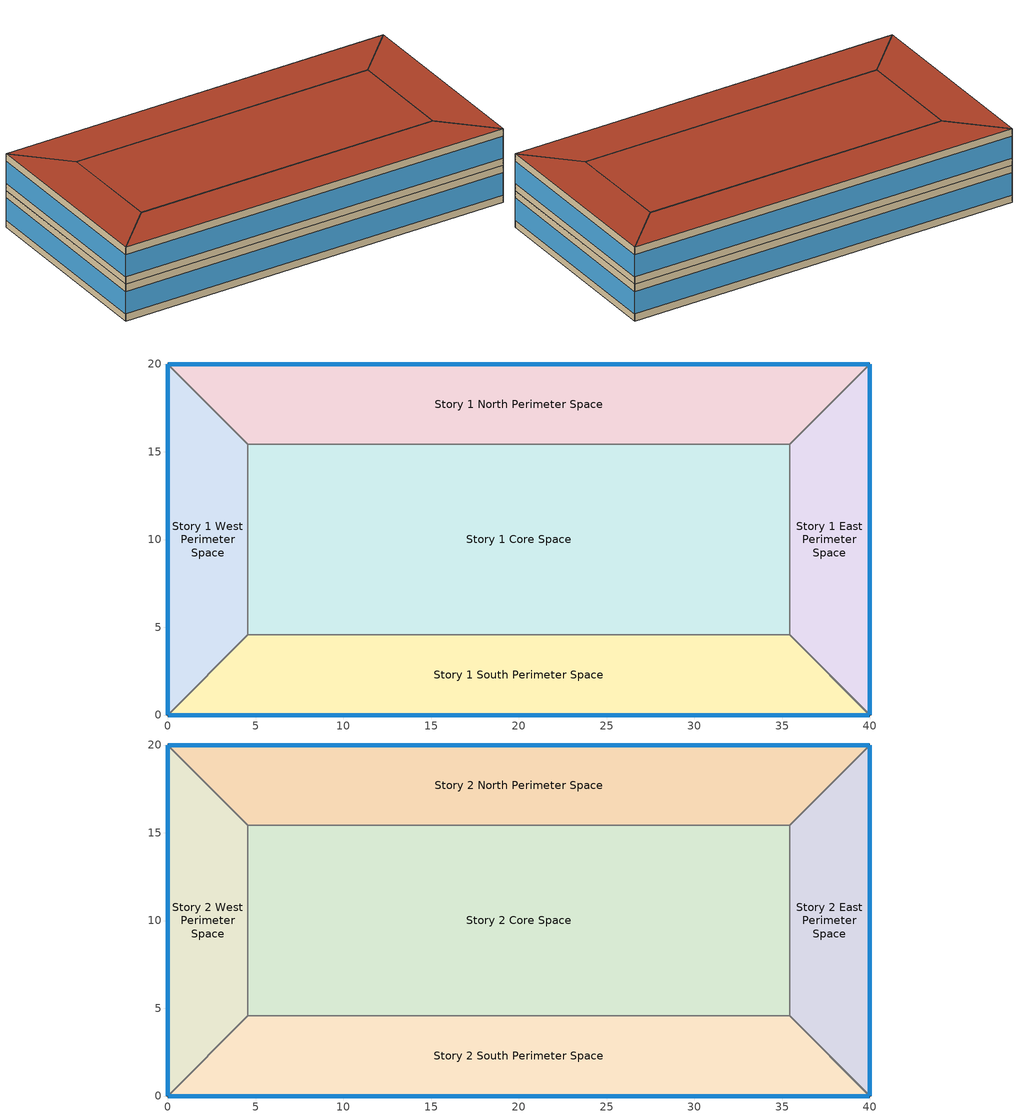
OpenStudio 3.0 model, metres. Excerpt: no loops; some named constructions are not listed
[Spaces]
Story 1 West Perimeter Space
 floor ground (Construction Internal Source 6): 0,20 4.57,15.43 4.57,4.57 0,0 z0
 wall outside: 0,20 0,0 z0:3.8
 wall to Story 1 North Perimeter Space: 4.57,15.43 0,20 z0:3.8
 wall to Story 1 Core Space: 4.57,4.57 4.57,15.43 z0:3.8
 wall to Story 1 South Perimeter Space: 0,0 4.57,4.57 z0:3.8
 window: 0,19.97 0,0.03 z0.76:3.05
Story 1 North Perimeter Space
 floor ground (Construction Internal Source 10): 40,20 35.43,15.43 4.57,15.43 0,20 z0
 wall outside: 40,20 0,20 z0:3.8
 wall to Story 1 East Perimeter Space: 35.43,15.43 40,20 z0:3.8
 wall to Story 1 Core Space: 4.57,15.43 35.43,15.43 z0:3.8
 window: 39.97,20 0.03,20 z0.76:3.04
Story 1 East Perimeter Space
 floor ground (Construction Internal Source 1): 40,20 40,0 35.43,4.57 35.43,15.43 z0
 wall outside: 40,0 40,20 z0:3.8
 wall to Story 1 South Perimeter Space: 35.43,4.57 40,0 z0:3.8
 wall to Story 1 Core Space: 35.43,15.43 35.43,4.57 z0:3.8
 window: 40,0.03 40,19.97 z0.76:3.05
Story 1 South Perimeter Space
 floor ground (Construction Internal Source 3): 35.43,4.57 40,0 0,0 4.57,4.57 z0
 wall outside: 0,0 40,0 z0:3.8
 wall to Story 1 Core Space: 35.43,4.57 4.57,4.57 z0:3.8
 window: 0.03,0 39.97,0 z0.76:3.04
Story 1 Core Space
 floor ground (Construction Internal Source 5): 35.43,15.43 35.43,4.57 4.57,4.57 4.57,15.43 z0
Story 2 West Perimeter Space
 floor to Story 1 West Perimeter Space (Construction Internal Source 7): 0,20 4.57,15.43 4.57,4.57 0,0 z3.8
 wall outside: 0,20 0,0 z3.8:7.6
 wall to Story 2 North Perimeter Space: 4.57,15.43 0,20 z3.8:7.6
 wall to Story 2 Core Space: 4.57,4.57 4.57,15.43 z3.8:7.6
 wall to Story 2 South Perimeter Space: 0,0 4.57,4.57 z3.8:7.6
 window: 0,19.97 0,0.03 z4.56:6.85
 roof outside: 0,0 4.57,4.57 4.57,15.43 0,20 z7.6
Story 2 North Perimeter Space
 floor to Story 1 North Perimeter Space (Construction Internal Source 2): 40,20 35.43,15.43 4.57,15.43 0,20 z3.8
 wall outside: 40,20 0,20 z3.8:7.6
 wall to Story 2 East Perimeter Space: 35.43,15.43 40,20 z3.8:7.6
 wall to Story 2 Core Space: 4.57,15.43 35.43,15.43 z3.8:7.6
 window: 39.97,20 0.03,20 z4.56:6.84
 roof outside: 35.43,15.43 40,20 0,20 4.57,15.43 z7.6
Story 2 East Perimeter Space
 floor to Story 1 East Perimeter Space (Construction Internal Source 8): 40,20 40,0 35.43,4.57 35.43,15.43 z3.8
 wall outside: 40,0 40,20 z3.8:7.6
 wall to Story 2 South Perimeter Space: 35.43,4.57 40,0 z3.8:7.6
 wall to Story 2 Core Space: 35.43,15.43 35.43,4.57 z3.8:7.6
 window: 40,0.03 40,19.97 z4.56:6.85
 roof outside: 40,0 40,20 35.43,15.43 35.43,4.57 z7.6
Story 2 South Perimeter Space
 floor to Story 1 South Perimeter Space (Construction Internal Source 9): 35.43,4.57 40,0 0,0 4.57,4.57 z3.8
 wall outside: 0,0 40,0 z3.8:7.6
 wall to Story 2 Core Space: 35.43,4.57 4.57,4.57 z3.8:7.6
 window: 0.03,0 39.97,0 z4.56:6.84
 roof outside: 40,0 35.43,4.57 4.57,4.57 0,0 z7.6
Story 2 Core Space
 floor to Story 1 Core Space (Construction Internal Source 4): 35.43,15.43 35.43,4.57 4.57,4.57 4.57,15.43 z3.8
 roof outside: 35.43,4.57 35.43,15.43 4.57,15.43 4.57,4.57 z7.6
[SizingPeriod:DesignDay] Barometric Pressure {Pa}=98792; Sky Clearness=0; Rain Indicator=0; Snow Indicator=0; Day of Month=21; Daylight Saving Time Indicator=0; Dry-Bulb Temperature Range Modifier Type=DefaultMultipliers
Name | Maximum Dry-Bulb Temperature {C} | Daily Dry-Bulb Temperature Range {deltaC} | Humidity Indicating Conditions at Maximum Dry-Bulb | Wind Speed {m/s} | Wind Direction {deg} | Month | Day Type | Humidity Indicating Type | Solar Model Indicator | ASHRAE Taub | ASHRAE Taud
Austin Mueller Municipal Ap Ann Clg .4% Condns DB=>MWB | 37.6 | 12.5 | 23.9 | 3.7 | 190 | 8 | SummerDesignDay | Wetbulb | ASHRAETau | 0.457 | 2.114
Austin Mueller Municipal Ap Ann Clg .4% Condns DP=>MDB | 27.6 | 12.5 | 24.9 | 3.7 | 190 | 8 | SummerDesignDay | Dewpoint | ASHRAETau | 0.457 | 2.114
Austin Mueller Municipal Ap Ann Htg 99.6% Condns DB | -3.8 | 0 | -3.8 | 3.2 | 10 | 1 | WinterDesignDay | Wetbulb | ASHRAEClearSky
[Schedule:Ruleset]
Name | Default Day Schedule | Summer Design Day Schedule | Winter Design Day Schedule
AEDG Office Ventilation Schedule | AEDG Office Ventilation Schedule Weekday | AEDG Office Ventilation Schedule Summer Design Day | AEDG Office Ventilation Schedule Winter Design Day
AEDG Office Mean Radiant Heating Setpoint Schedule | AEDG Office Mean Radiant Heating Setpoint Schedule Weekday | AEDG Office Mean Radiant Heating Setpoint Schedule Summer Design Day | AEDG Office Mean Radiant Heating Setpoint Schedule Winter Design Day
AEDG Office Mean Radiant Cooling Setpoint Schedule | AEDG Office Mean Radiant Cooling Setpoint Schedule Weekday | AEDG Office Mean Radiant Cooling Setpoint Schedule Summer Design Day | AEDG Office Mean Radiant Cooling Setpoint Schedule Winter Design Day
[Schedule:Day]
Office Bldg Light Rule 1 Day Schedule: 24, 0, 0.05
Office Bldg Light Rule 2 Day Schedule: 6, 0, 0.05, 8, 0, 0.1, 14, 0, 0.5, 17, 0, 0.15, 24, 0, 0.05
Medium Office Bldg Occ Rule 1 Day Schedule; AEDG Office Ventilation Schedule Sunday; Refrigeration Default Day: 24, 0, 0
Medium Office Bldg Occ Rule 2 Day Schedule: 6, 0, 0, 8, 0, 0.1, 14, 0, 0.3, 17, 0, 0.1, 24, 0, 0
Medium Office Infil Quarter On Rule 1 Day Schedule; AEDG Office Ventilation Schedule Winter Design Day; AEDG Office Ventilation Schedule Summer Design Day: 24, 0, 1
Medium Office Infil Quarter On Rule 2 Day Schedule: 6, 0, 1, 18, 0, 0.25, 24, 0, 1
Medium Office Bldg Equip Rule 1 Day Schedule: 24, 0, 0.3
Medium Office Bldg Equip Rule 2 Day Schedule: 6, 0, 0.3, 8, 0, 0.4, 14, 0, 0.5, 17, 0, 0.35, 24, 0, 0.3
Medium Office HtgSetp Rule 1 Day Schedule: 24, 0, 15.6
Medium Office HtgSetp Rule 2 Day Schedule: 6, 0, 15.6, 18, 0, 21, 24, 0, 15.6
Medium Office ClgSetp Rule 1 Day Schedule; AEDG Office Mean Radiant Cooling Setpoint Schedule Sunday: 24, 0, 26.7
Medium Office ClgSetp Rule 2 Day Schedule; AEDG Office Mean Radiant Cooling Setpoint Schedule Saturday: 6, 0, 26.7, 18, 0, 24, 24, 0, 26.7
AEDG Office Ventilation Schedule Weekday: 7, 0, 0, 22, 0, 1, 24, 0, 0
AEDG Office Ventilation Schedule Saturday: 7, 0, 0, 18, 0, 1, 24, 0, 0
AEDG Office Mean Radiant Heating Setpoint Schedule Weekday; AEDG Office Mean Radiant Heating Setpoint Schedule Summer Design Day: 6, 0, 18.3, 22, 0, 18.8, 24, 0, 18.3
AEDG Office Mean Radiant Heating Setpoint Schedule Winter Design Day: 24, 0, 18.8
AEDG Office Mean Radiant Heating Setpoint Schedule Saturday: 6, 0, 18.3, 18, 0, 18.8, 24, 0, 18.3
AEDG Office Mean Radiant Heating Setpoint Schedule Sunday: 24, 0, 18.3
AEDG Office Mean Radiant Cooling Setpoint Schedule Weekday; AEDG Office Mean Radiant Cooling Setpoint Schedule Winter Design Day: 6, 0, 26.7, 22, 0, 24, 24, 0, 26.7
AEDG Office Mean Radiant Cooling Setpoint Schedule Summer Design Day: 24, 0, 24
[Schedule:Rule] Date Specification Type=DateRange; Start Month=1; Start Day=1; End Month=12; End Day=31
Name | Schedule Ruleset | Rule Order | Day Schedule | Apply Saturday | Apply Sunday
AEDG Office Ventilation Schedule Saturday Rule | AEDG Office Ventilation Schedule | 1 | AEDG Office Ventilation Schedule Saturday | Yes
AEDG Office Ventilation Schedule Sunday Rule | AEDG Office Ventilation Schedule | 0 | AEDG Office Ventilation Schedule Sunday |  | Yes
AEDG Office Mean Radiant Heating Setpoint Schedule Saturday Rule | AEDG Office Mean Radiant Heating Setpoint Schedule | 1 | AEDG Office Mean Radiant Heating Setpoint Schedule Saturday | Yes
AEDG Office Mean Radiant Heating Setpoint Schedule Sunday Rule | AEDG Office Mean Radiant Heating Setpoint Schedule | 0 | AEDG Office Mean Radiant Heating Setpoint Schedule Sunday |  | Yes
AEDG Office Mean Radiant Cooling Setpoint Schedule Saturday Rule | AEDG Office Mean Radiant Cooling Setpoint Schedule | 1 | AEDG Office Mean Radiant Cooling Setpoint Schedule Saturday | Yes
AEDG Office Mean Radiant Cooling Setpoint Schedule Sunday Rule | AEDG Office Mean Radiant Cooling Setpoint Schedule | 0 | AEDG Office Mean Radiant Cooling Setpoint Schedule Sunday |  | Yes
